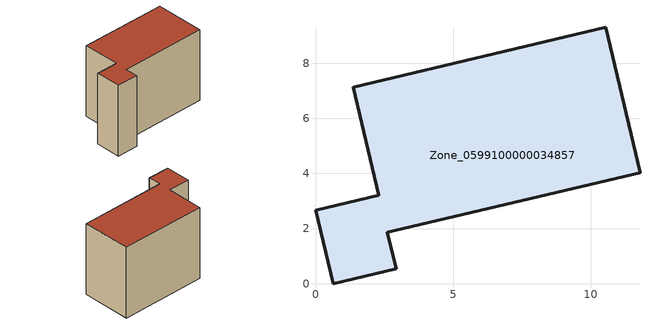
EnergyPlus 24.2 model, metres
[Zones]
Zone_0599100000034857
 floor ground (C_G): 11.78,4.03 2.61,1.86 2.94,0.54 0.64,0 0,2.66 2.3,3.2 1.37,7.12 10.53,9.3 z0
 wall outside (C_F): 0,2.66 0.64,0 2.94,0.54 2.61,1.86 11.78,4.03 10.53,9.3 1.37,7.12 2.3,3.2 0,2.66 z0:7.91
 roof outside (C_R): 10.53,9.3 1.37,7.12 2.3,3.2 0,2.66 0.64,0 2.94,0.54 2.61,1.86 11.78,4.03 z7.91
[BUILDING]
Pand.0599100000034857: North Axis=0; Terrain=City; Loads Convergence Tolerance Value=0.04; Temperature Convergence Tolerance Value=0.4; Solar Distribution=FullExterior; Maximum Number of Warmup Days=25; Minimum Number of Warmup Days=1
[Site:Location]
Rotterdam.The.Hague.AP_ZH_NLD Design_Conditions: Latitude=51.96; Longitude=4.45; Time Zone=1; Elevation=-4.5
[SITE:GROUNDTEMPERATURE:BUILDINGSURFACE]
18, 18, 18, 18, 18, 18, 18, 18, 18, 18, 18, 18
[MATERIAL] Thermal Absorptance=0.9; Solar Absorptance=0.7; Visible Absorptance=0.7
Name | Roughness | Thickness | Conductivity | Density | Specific Heat
G.TI.1975-1991 | MediumSmooth | 0.15 | 0.288461 | 540 | 1210
F.TI.1975-1991 | Rough | 0.3 | 0.230769 | 1920 | 840
R.TI.1975-1991 | MediumRough | 0.2 | 0.153846 | 1500 | 1000
[CONSTRUCTION]
C_G: G.TI.1975-1991
C_F: F.TI.1975-1991
C_R: R.TI.1975-1991
[ZONE]
Zone_0599100000034857: Type=1; Multiplier=1; Ceiling Height=Autocalculate; Volume=Autocalculate; Floor Area=autocalculate; Part of Total Floor Area=Yes
[ZONEINFILTRATION:DESIGNFLOWRATE]
Infil_Zone_0599100000034857: Zone or ZoneList or Space or SpaceList=Zone_0599100000034857; Schedule=AlwaysOn; Design Flow Rate Calculation Method=Flow/Area; Flow Rate per Floor Area=0.003; Constant Term Coefficient=1; Temperature Term Coefficient=0; Velocity Term Coefficient=0; Velocity Squared Term Coefficient=0
[HVACTEMPLATE:ZONE:IDEALLOADSAIRSYSTEM]
Zone_0599100000034857: Maximum Heating Supply Air Temperature=50; Minimum Cooling Supply Air Temperature=13; Maximum Heating Supply Air Humidity Ratio=0.0156; Minimum Cooling Supply Air Humidity Ratio=0.0077; Heating Limit=NoLimit; Cooling Limit=NoLimit; Dehumidification Control Type=ConstantSensibleHeatRatio; Cooling Sensible Heat Ratio=0.7; Dehumidification Setpoint=60; Humidification Control Type=None; Humidification Setpoint=30; Outdoor Air Method=None; Outdoor Air Flow Rate per Person=0.00944; Outdoor Air Flow Rate per Zone Floor Area=0; Outdoor Air Flow Rate per Zone=0; Demand Controlled Ventilation Type=None; Outdoor Air Economizer Type=NoEconomizer; Heat Recovery Type=None; Sensible Heat Recovery Effectiveness=0.7; Latent Heat Recovery Effectiveness=0.65
[ZONECONTROL:THERMOSTAT]
ThermostatControl_Zone_0599100000034857: Zone or ZoneList=Zone_0599100000034857; Control Type Schedule=DualSetpointControlType; Control 1=Thermostat_Zone_0599100000034857; Temperature Difference Between Cutout And Setpoint=0
[THERMOSTATSETPOINT:DUALSETPOINT]
Thermostat_Zone_0599100000034857: Heating Setpoint Temperature Schedule=HeatingSetpoint_Zone_0599100000034857; Cooling Setpoint Temperature Schedule=CoolingSetpoint_Zone_0599100000034857
[SCHEDULE:COMPACT]
HeatingSetpoint_Zone_0599100000034857: Through: 12/31, For: AllDays, Until: 24:00, 21
CoolingSetpoint_Zone_0599100000034857: Through: 12/31, For: AllDays, Until: 24:00, 24
DualSetpointControlType: Through: 12/31, For: AllDays, Until: 24:00, 4
AlwaysOn: Through: 12/31, For: AllDays, Until: 24:00, 1
